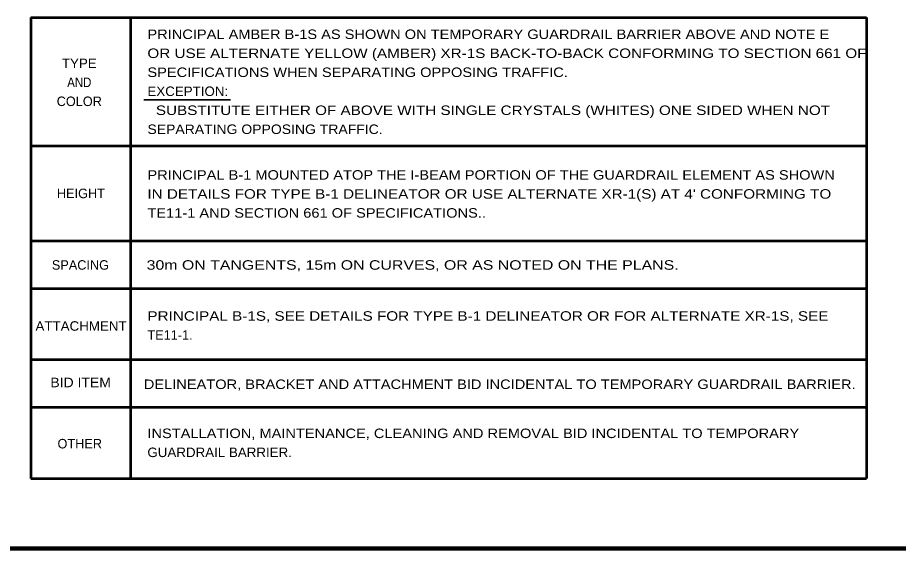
# Model space of a CAD drawing. Extents: x -108 to 748, y -62 to 482.
# Drawn here: x 186.3 to 408.8, y -50.4 to 83.7 of the extents above; entities that cross this region are included whole.
import ezdxf
from ezdxf.enums import TextEntityAlignment as Align

# ---------------------------------------------------------------- set-up
doc = ezdxf.new("R2010")
doc.units = 0
doc.header["$LTSCALE"] = 0.96
doc.layers.add('1', color=7, linetype='Continuous', lineweight=35)

msp = doc.modelspace()

# ---------------------------------------------------------------- linework, layer by layer
at = {"layer": '1', "lineweight": 53}
for p, q in [((189.6157, 83.6629), (400.8157, 83.6629)), ((189.6157, 83.6629), (189.6157, -32.7371)), ((214.8157, 83.6629), (214.8157, -32.7371)), ((400.8157, 83.6629), (400.8157, -32.7371)), ((189.6157, 51.2629), (400.8157, 51.2629)), ((189.6157, 27.2629), (400.8157, 27.2629)), ((189.6157, 15.2629), (400.8157, 15.2629)), ((189.6157, -2.7371), (400.8157, -2.7371)), ((189.6157, -14.7371), (400.8157, -14.7371)), ((189.6157, -32.7371), (400.8157, -32.7371))]:
    msp.add_line(p, q, dxfattribs=at)
at = {"layer": '1'}
msp.add_line((218.1637, 62.9056), (240.1236, 62.9056), dxfattribs=at)
at = {"layer": '1', "lineweight": 158}
msp.add_line((741.3556, -50.4249), (-50.2444, -50.4249), dxfattribs=at)

# ---------------------------------------------------------------- texts
at = {"layer": '1'}
for s, width, p in [('PRINCIPAL AMBER B-1S AS SHOWN ON TEMPORARY GUARDRAIL BARRIER ABOVE AND NOTE E', 1.15, (219.1086, 78.259)), ('OR USE ALTERNATE YELLOW (AMBER) XR-1S BACK-TO-BACK CONFORMING TO SECTION 661 OF', 1.2, (219.1086, 73.459)), ('SPECIFICATIONS WHEN SEPARATING OPPOSING TRAFFIC.', 1.15, (219.1086, 68.659)), ('EXCEPTION:', 1.05, (219.1086, 63.859)), ('  SUBSTITUTE EITHER OF ABOVE WITH SINGLE CRYSTALS (WHITES) ONE SIDED WHEN NOT', 1.2, (219.1086, 59.059)), ('SEPARATING OPPOSING TRAFFIC.', 1.1, (219.1086, 54.259)), ('PRINCIPAL B-1 MOUNTED ATOP THE I-BEAM PORTION OF THE GUARDRAIL ELEMENT AS SHOWN', 1.15, (219.1086, 42.7209)), ("IN DETAILS FOR TYPE B-1 DELINEATOR OR USE ALTERNATE XR-1(S) AT 4' CONFORMING TO", 1.2, (219.1086, 37.9209)), ('TE11-1 AND SECTION 661 OF SPECIFICATIONS..', 1.15, (219.1086, 33.1209)), ('PRINCIPAL B-1S, SEE DETAILS FOR TYPE B-1 DELINEATOR OR FOR ALTERNATE XR-1S, SEE', 1.2, (219.1086, 7.0844)), ('INSTALLATION, MAINTENANCE, CLEANING AND REMOVAL BID INCIDENTAL TO TEMPORARY', 1.15, (219.1086, -22.561)), ('GUARDRAIL BARRIER.', 1.05, (219.1086, -27.361))]:
    msp.add_text(s, height=2.4, dxfattribs=dict(at, width=width)).set_placement(p)
for s, width, p in [('TYPE', 1.05, (201.9001, 70.9211)), ('AND', 0.9, (201.9001, 66.1211)), ('30m ON TANGENTS, 15m ON CURVES, OR AS NOTED ON THE PLANS.', 1.25, (286.1206, 19.9714)), ('ATTACHMENT', 1.05, (202.3444, 4.5568)), ('BID ITEM', 1.1, (202.2408, -9.7114)), ('DELINEATOR, BRACKET AND ATTACHMENT BID INCIDENTAL TO TEMPORARY GUARDRAIL BARRIER.', 1.15, (308.1181, -10.1587))]:
    msp.add_text(s, height=2.4, dxfattribs=dict(at, width=width)).set_placement(p, align=Align.CENTER)
for s, p in [('COLOR', (201.9001, 61.3211)), ('HEIGHT', (202.309, 38.0517)), ('SPACING', (202.1853, 19.9762)), ('OTHER', (202.0188, -25.1726))]:
    msp.add_text(s, height=2.4, dxfattribs=at).set_placement(p, align=Align.CENTER)
msp.add_text('TE11-1.', height=2.4, dxfattribs=at).set_placement((219.1086, 2.2844))

doc.saveas('drawing.dxf')
